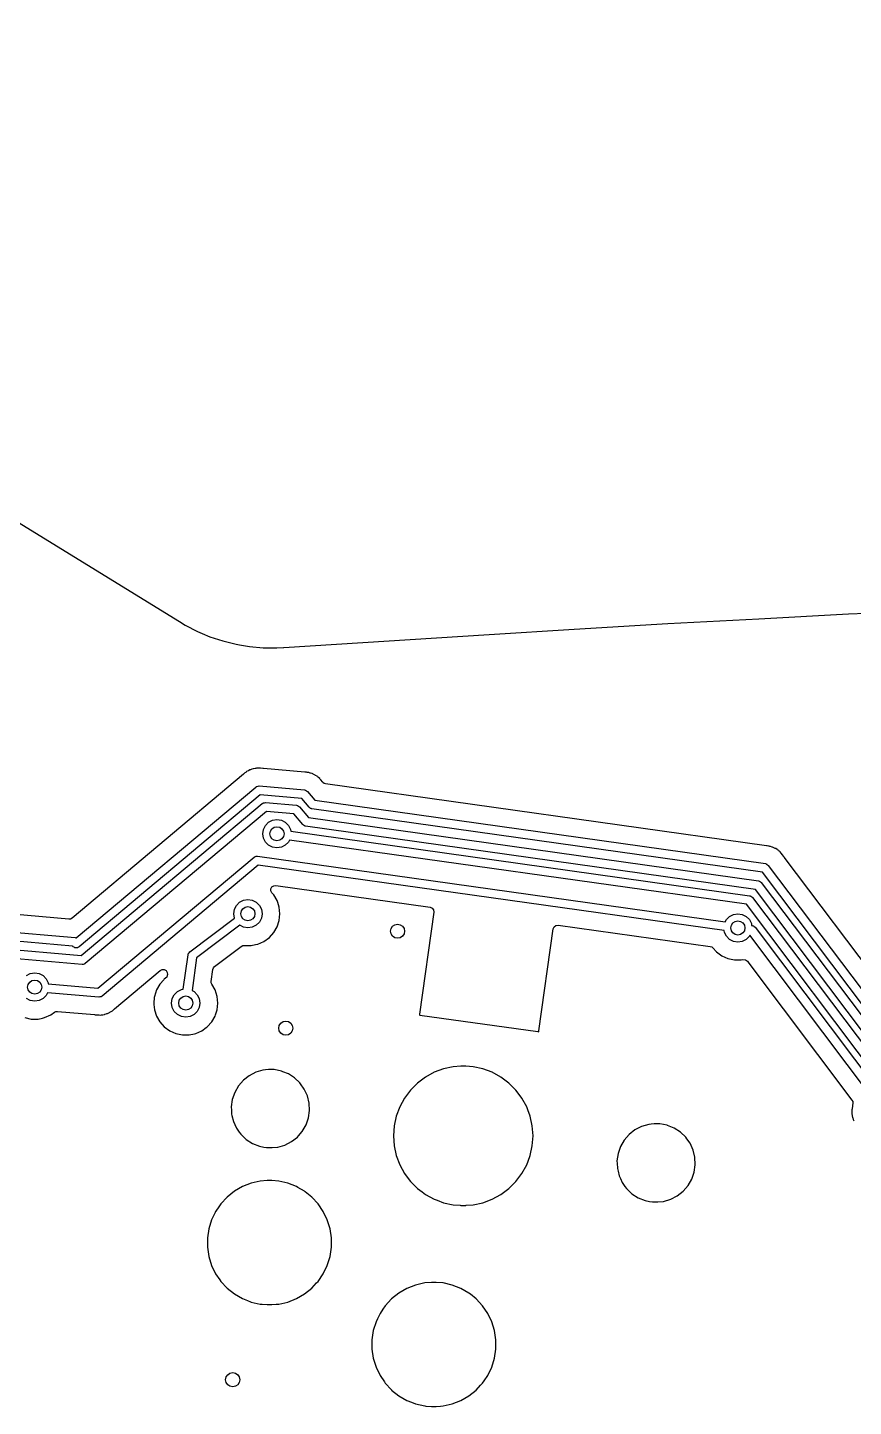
# Model space of a CAD drawing. Extents: x 1.95 to 9.87, y -5.96 to -1.39.
# Drawn here: x 3.632 to 4.55, y -2.936 to -1.403 of the extents above; entities that cross this region are included whole.
import ezdxf

# ---------------------------------------------------------------- set-up
doc = ezdxf.new("R2010")
doc.units = 0
doc.header["$MEASUREMENT"] = 0
doc.layers.add('BLACK', color=7, linetype='CONTINUOUS')

msp = doc.modelspace()

# ---------------------------------------------------------------- linework, layer by layer
at = {"layer": 'BLACK', "linetype": 'CONTINUOUS'}
for p, q in [((2.72817, -1.40277), (3.79929, -2.06201)), ((4.54501, -2.05465), (4.64704, -2.04994)), ((3.79929, -2.06201), (3.79929, -2.06202)), ((3.79929, -2.06202), (3.80105, -2.0631)), ((3.80105, -2.0631), (3.80105, -2.0631)), ((3.80105, -2.0631), (3.80751, -2.06707)), ((3.80751, -2.06707), (3.82099, -2.074)), ((4.2398, -2.07158), (4.34382, -2.06531)), ((4.34382, -2.06531), (4.34384, -2.06531)), ((4.34384, -2.06531), (4.44504, -2.05992)), ((4.44504, -2.05992), (4.54501, -2.05465)), ((3.82099, -2.074), (3.82632, -2.07624)), ((3.82632, -2.07624), (3.83496, -2.07987)), ((3.83496, -2.07987), (3.83496, -2.07987)), ((3.83496, -2.07987), (3.83496, -2.07987)), ((3.83496, -2.07987), (3.84935, -2.08465)), ((3.91695, -2.0919), (4.14542, -2.07728)), ((4.14542, -2.07728), (4.2398, -2.07158)), ((4.14542, -2.07728), (4.14542, -2.07728)), ((4.14542, -2.07728), (4.14542, -2.07728)), ((3.84935, -2.08465), (3.85655, -2.08645)), ((3.85655, -2.08645), (3.86405, -2.08831)), ((3.86405, -2.08831), (3.86779, -2.08894)), ((3.86779, -2.08894), (3.879, -2.09083)), ((3.879, -2.09083), (3.8941, -2.09219)), ((3.8941, -2.09219), (3.90167, -2.09229)), ((3.90167, -2.09229), (3.90925, -2.09239)), ((3.90925, -2.09239), (3.91682, -2.09191)), ((3.90925, -2.09239), (3.90925, -2.09239)), ((3.90925, -2.09239), (3.90925, -2.09239)), ((3.91682, -2.09191), (3.91684, -2.09191)), ((3.91684, -2.09191), (3.91695, -2.0919)), ((3.91684, -2.09191), (3.91684, -2.09191)), ((3.87228, -2.2328), (3.68158, -2.39281)), ((3.87262, -2.23249), (3.87228, -2.2328)), ((3.87382, -2.23126), (3.87262, -2.23249)), ((3.8745, -2.23086), (3.87382, -2.23126)), ((3.87512, -2.23041), (3.8745, -2.23086)), ((3.87573, -2.22991), (3.87512, -2.23041)), ((3.87728, -2.22916), (3.87573, -2.22991)), ((3.87768, -2.22894), (3.87728, -2.22916)), ((3.87916, -2.22806), (3.87768, -2.22894)), ((3.87961, -2.22792), (3.87916, -2.22806)), ((3.87991, -2.22783), (3.87961, -2.22792)), ((3.88063, -2.22756), (3.87991, -2.22783)), ((3.88134, -2.22722), (3.88063, -2.22756)), ((3.88303, -2.22688), (3.88134, -2.22722)), ((3.88347, -2.22677), (3.88303, -2.22688)), ((3.88512, -2.22628), (3.88347, -2.22677)), ((3.88591, -2.22625), (3.88512, -2.22628)), ((3.88667, -2.22616), (3.88591, -2.22625)), ((3.88744, -2.22601), (3.88667, -2.22616)), ((3.88756, -2.22602), (3.88744, -2.22601)), ((3.88744, -2.22601), (3.88744, -2.22601)), ((3.88916, -2.2261), (3.88756, -2.22602)), ((3.88962, -2.22611), (3.88916, -2.2261)), ((3.88978, -2.2261), (3.88962, -2.22611)), ((3.89086, -2.2262), (3.88978, -2.2261)), ((3.89101, -2.22621), (3.89086, -2.2262)), ((3.89377, -2.22636), (3.89101, -2.22621)), ((3.89457, -2.22652), (3.89377, -2.22636)), ((3.94024, -2.23052), (3.89457, -2.22652)), ((3.9407, -2.23054), (3.94024, -2.23052)), ((3.94242, -2.23052), (3.9407, -2.23054)), ((3.94318, -2.23071), (3.94242, -2.23052)), ((3.94394, -2.23084), (3.94318, -2.23071)), ((3.94472, -2.23091), (3.94394, -2.23084)), ((3.94634, -2.23148), (3.94472, -2.23091)), ((3.94679, -2.23161), (3.94634, -2.23148)), ((3.94845, -2.23203), (3.94679, -2.23161)), ((3.94915, -2.2324), (3.94845, -2.23203)), ((3.94985, -2.23271), (3.94915, -2.2324)), ((3.95059, -2.23298), (3.94985, -2.23271)), ((3.95202, -2.23393), (3.95059, -2.23298)), ((3.95241, -2.23417), (3.95202, -2.23393)), ((3.95393, -2.23499), (3.95241, -2.23417)), ((3.95451, -2.23552), (3.95393, -2.23499)), ((3.95511, -2.236), (3.95451, -2.23552)), ((3.95576, -2.23644), (3.95511, -2.236)), ((3.95691, -2.23772), (3.95576, -2.23644)), ((3.95723, -2.23805), (3.95691, -2.23772)), ((3.68627, -2.41461), (3.88601, -2.247)), ((3.88601, -2.247), (3.88676, -2.24654)), ((3.88676, -2.24654), (3.88688, -2.24641)), ((3.88688, -2.24641), (3.88699, -2.24639)), ((3.88699, -2.24639), (3.8872, -2.24626)), ((3.8872, -2.24626), (3.88841, -2.24611)), ((3.88841, -2.24611), (3.8896, -2.24587)), ((3.8896, -2.24587), (3.93991, -2.25027)), ((3.93991, -2.25027), (3.94076, -2.25047)), ((3.94076, -2.25047), (3.94094, -2.25047)), ((3.94094, -2.25047), (3.94103, -2.25053)), ((3.94103, -2.25053), (3.94127, -2.25059)), ((3.94127, -2.25059), (3.94223, -2.25133)), ((3.94223, -2.25133), (3.94325, -2.25201)), ((3.94325, -2.25201), (3.95147, -2.2618)), ((3.95735, -2.23815), (3.95723, -2.23805)), ((3.95805, -2.23899), (3.95735, -2.23815)), ((3.95814, -2.2391), (3.95805, -2.23899)), ((3.95991, -2.24108), (3.95814, -2.2391)), ((3.95999, -2.24116), (3.95991, -2.24108)), ((3.95991, -2.24108), (3.95991, -2.24108)), ((3.96044, -2.24184), (3.95999, -2.24116)), ((3.96046, -2.24187), (3.96044, -2.24184)), ((3.96049, -2.24191), (3.96046, -2.24187)), ((3.96187, -2.24304), (3.96049, -2.24191)), ((3.96356, -2.2436), (3.96187, -2.24304)), ((4.45379, -2.3125), (3.96356, -2.2436)), ((3.89078, -2.25585), (3.68938, -2.42484)), ((3.69158, -2.43438), (3.89298, -2.26539)), ((3.93702, -2.2599), (3.89078, -2.25585)), ((3.89298, -2.26539), (3.89372, -2.26493)), ((3.89372, -2.26493), (3.89385, -2.26481)), ((3.89385, -2.26481), (3.89396, -2.26479)), ((3.89396, -2.26479), (3.89417, -2.26465)), ((3.89417, -2.26465), (3.89538, -2.2645)), ((3.89538, -2.2645), (3.89657, -2.26426)), ((3.89657, -2.26426), (3.93105, -2.26728)), ((3.93105, -2.26728), (3.93191, -2.26748)), ((3.93191, -2.26748), (3.93208, -2.26748)), ((3.93208, -2.26748), (3.93217, -2.26754)), ((3.93217, -2.26754), (3.93242, -2.2676)), ((3.93242, -2.2676), (3.93338, -2.26834)), ((3.93338, -2.26834), (3.93439, -2.26902)), ((3.94514, -2.26958), (3.93702, -2.2599)), ((3.95147, -2.2618), (4.45243, -2.33221)), ((3.89774, -2.27424), (3.69635, -2.44323)), ((3.92816, -2.2769), (3.89774, -2.27424)), ((3.90456, -2.284), (3.90943, -2.28323)), ((3.90943, -2.28323), (3.91429, -2.284)), ((3.93816, -2.28882), (3.92816, -2.2769)), ((3.93439, -2.26902), (3.94449, -2.28104)), ((3.94449, -2.28104), (4.44466, -2.35134)), ((3.94605, -2.27018), (3.94514, -2.26958)), ((3.94688, -2.2709), (3.94605, -2.27018)), ((3.94731, -2.27102), (3.94688, -2.2709)), ((3.94745, -2.27111), (3.94731, -2.27102)), ((3.94764, -2.27112), (3.94745, -2.27111)), ((3.94823, -2.27129), (3.94764, -2.27112)), ((4.44904, -2.34167), (3.94823, -2.27129)), ((3.89368, -2.29898), (3.89445, -2.29411)), ((3.89445, -2.30384), (3.89368, -2.29898)), ((3.89445, -2.29411), (3.89669, -2.28972)), ((3.89669, -2.28972), (3.90017, -2.28624)), ((3.90017, -2.28624), (3.90456, -2.284)), ((3.91429, -2.284), (3.91868, -2.28624)), ((3.91868, -2.28624), (3.92217, -2.28972)), ((3.92217, -2.28972), (3.92441, -2.29411)), ((3.92441, -2.29411), (3.92473, -2.29616)), ((3.92473, -2.29616), (4.43493, -2.36786)), ((3.93907, -2.28942), (3.93816, -2.28882)), ((3.9399, -2.29014), (3.93907, -2.28942)), ((3.94033, -2.29026), (3.9399, -2.29014)), ((3.94047, -2.29035), (3.94033, -2.29026)), ((3.94066, -2.29036), (3.94047, -2.29035)), ((3.94124, -2.29053), (3.94066, -2.29036)), ((4.44127, -2.3608), (3.94124, -2.29053)), ((3.89669, -2.30823), (3.89445, -2.30384)), ((3.90017, -2.31172), (3.89669, -2.30823)), ((3.90456, -2.31396), (3.90017, -2.31172)), ((3.90943, -2.31473), (3.90456, -2.31396)), ((3.91429, -2.31396), (3.90943, -2.31473)), ((3.91868, -2.31172), (3.91429, -2.31396)), ((3.92217, -2.30823), (3.91868, -2.31172)), ((3.92336, -2.30591), (3.92217, -2.30823)), ((4.43154, -2.37733), (3.92336, -2.30591)), ((4.45425, -2.31254), (4.45379, -2.3125)), ((4.45597, -2.31262), (4.45425, -2.31254)), ((4.45672, -2.31285), (4.45597, -2.31262)), ((4.45747, -2.31302), (4.45672, -2.31285)), ((4.45825, -2.31313), (4.45747, -2.31302)), ((4.45984, -2.31378), (4.45825, -2.31313)), ((4.45825, -2.31313), (4.45825, -2.31313)), ((4.45825, -2.31313), (4.45825, -2.31313)), ((4.46027, -2.31394), (4.45984, -2.31378)), ((4.46192, -2.31444), (4.46027, -2.31394)), ((4.46259, -2.31485), (4.46192, -2.31444)), ((3.71022, -2.47064), (3.88396, -2.32485)), ((3.88396, -2.32485), (3.88501, -2.3242)), ((3.88501, -2.3242), (3.88507, -2.32415)), ((3.88507, -2.32415), (3.8851, -2.32415)), ((3.8851, -2.32415), (3.88515, -2.32411)), ((3.88515, -2.32411), (3.88648, -2.32395)), ((3.88648, -2.32395), (3.88781, -2.32375)), ((3.88781, -2.32375), (4.40789, -2.39684)), ((4.46327, -2.3152), (4.46259, -2.31485)), ((4.464, -2.3155), (4.46327, -2.3152)), ((4.46538, -2.31653), (4.464, -2.3155)), ((4.46576, -2.31679), (4.46538, -2.31653)), ((4.46723, -2.31768), (4.46576, -2.31679)), ((4.46778, -2.31825), (4.46723, -2.31768)), ((4.46835, -2.31875), (4.46778, -2.31825)), ((4.46899, -2.31923), (4.46835, -2.31875)), ((4.47006, -2.32057), (4.46899, -2.31923)), ((4.47037, -2.32091), (4.47006, -2.32057)), ((4.47048, -2.32102), (4.47037, -2.32091)), ((4.47113, -2.32189), (4.47048, -2.32102)), ((4.47123, -2.32201), (4.47113, -2.32189)), ((4.47288, -2.32408), (4.47123, -2.32201)), ((4.47296, -2.32417), (4.47288, -2.32408)), ((4.47337, -2.32486), (4.47296, -2.32417)), ((4.6148, -2.51255), (4.47337, -2.32486)), ((3.88861, -2.3338), (3.71499, -2.47949)), ((4.40655, -2.40659), (3.88861, -2.3338)), ((4.5988, -2.54041), (4.44904, -2.34167)), ((4.45243, -2.33221), (4.45327, -2.33245)), ((4.45327, -2.33245), (4.45345, -2.33247)), ((4.45345, -2.33247), (4.45353, -2.33253)), ((4.45353, -2.33253), (4.45377, -2.3326)), ((4.45377, -2.3326), (4.4547, -2.33339)), ((4.4547, -2.33339), (4.45567, -2.33412)), ((4.45567, -2.33412), (4.60544, -2.53286)), ((3.67802, -2.39393), (3.16455, -2.34901)), ((3.90274, -2.3601), (3.90385, -2.35802)), ((3.90274, -2.36246), (3.90274, -2.3601)), ((3.90385, -2.35802), (3.90581, -2.35669)), ((3.90581, -2.35669), (3.90816, -2.35645)), ((3.90816, -2.35645), (4.07976, -2.38056)), ((4.44466, -2.35134), (4.4455, -2.35158)), ((4.4455, -2.35158), (4.44568, -2.3516)), ((4.44568, -2.3516), (4.44577, -2.35166)), ((4.44577, -2.35166), (4.44601, -2.35173)), ((4.44601, -2.35173), (4.44693, -2.35252)), ((4.44693, -2.35252), (4.44791, -2.35325)), ((4.44791, -2.35325), (4.5957, -2.54939)), ((3.15268, -2.36775), (3.68511, -2.41433)), ((3.86436, -2.37857), (3.86785, -2.37508)), ((3.86785, -2.37508), (3.87224, -2.37285)), ((3.87224, -2.37285), (3.8771, -2.37208)), ((3.8771, -2.37208), (3.88197, -2.37285)), ((3.88197, -2.37285), (3.88636, -2.37508)), ((3.88636, -2.37508), (3.88984, -2.37857)), ((3.90385, -2.36455), (3.90274, -2.36246)), ((3.90456, -2.36534), (3.90385, -2.36455)), ((3.90594, -2.36687), (3.90456, -2.36534)), ((3.90967, -2.37332), (3.90594, -2.36687)), ((3.91035, -2.37543), (3.90967, -2.37332)), ((3.91197, -2.38041), (3.91035, -2.37543)), ((4.43493, -2.36786), (4.43577, -2.36811)), ((4.43577, -2.36811), (4.43595, -2.36812)), ((4.43595, -2.36812), (4.43603, -2.36818)), ((4.43603, -2.36818), (4.43627, -2.36825)), ((4.43627, -2.36825), (4.4372, -2.36905)), ((4.4372, -2.36905), (4.43817, -2.36977)), ((4.43817, -2.36977), (4.58597, -2.56591)), ((4.58907, -2.55694), (4.44127, -2.3608)), ((3.11986, -2.38437), (3.69158, -2.43438)), ((3.68222, -2.42396), (3.14979, -2.37738)), ((3.86136, -2.38782), (3.86213, -2.38296)), ((3.86213, -2.39269), (3.86136, -2.38782)), ((3.86213, -2.38296), (3.86436, -2.37857)), ((3.88984, -2.37857), (3.89208, -2.38296)), ((3.89208, -2.38296), (3.89285, -2.38782)), ((3.89285, -2.38782), (3.89208, -2.39269)), ((3.91275, -2.38782), (3.91197, -2.38041)), ((3.91197, -2.39524), (3.91275, -2.38782)), ((4.08391, -2.38608), (4.06798, -2.49943)), ((4.07976, -2.38056), (4.08208, -2.38155)), ((4.08208, -2.38155), (4.0836, -2.38357)), ((4.0836, -2.38357), (4.08391, -2.38608)), ((4.40911, -2.39446), (4.41259, -2.39097)), ((4.41259, -2.39097), (4.41698, -2.38874)), ((4.41698, -2.38874), (4.42185, -2.38797)), ((4.42185, -2.38797), (4.42671, -2.38874)), ((4.42671, -2.38874), (4.4311, -2.39097)), ((4.4311, -2.39097), (4.43459, -2.39446)), ((4.57934, -2.57346), (4.43154, -2.37733)), ((3.69275, -2.44437), (3.11899, -2.39417)), ((3.67991, -2.39373), (3.67802, -2.39393)), ((3.68158, -2.39281), (3.67991, -2.39373)), ((3.81251, -2.43034), (3.86222, -2.39288)), ((3.86816, -2.40072), (3.82006, -2.43697)), ((3.86222, -2.39288), (3.86213, -2.39269)), ((3.87224, -2.4028), (3.86816, -2.40072)), ((3.8771, -2.40357), (3.87224, -2.4028)), ((3.88197, -2.4028), (3.8771, -2.40357)), ((3.88636, -2.40056), (3.88197, -2.4028)), ((3.88984, -2.39708), (3.88636, -2.40056)), ((3.89208, -2.39269), (3.88984, -2.39708)), ((3.90594, -2.40878), (3.90967, -2.40232)), ((3.90967, -2.40232), (3.91197, -2.39524)), ((4.20058, -2.518), (4.21651, -2.40471)), ((4.21651, -2.40471), (4.21749, -2.40239)), ((4.21749, -2.40239), (4.21951, -2.40087)), ((4.21951, -2.40087), (4.22202, -2.40056)), ((4.22202, -2.40056), (4.39117, -2.42433)), ((4.40789, -2.39684), (4.40911, -2.39446)), ((4.43459, -2.39446), (4.43682, -2.39885)), ((4.43682, -2.39885), (4.43715, -2.40089)), ((4.43715, -2.40089), (4.43769, -2.40097)), ((4.43769, -2.40097), (4.43854, -2.40122)), ((4.43854, -2.40122), (4.43871, -2.40123)), ((4.43871, -2.40123), (4.4388, -2.40129)), ((4.4388, -2.40129), (4.43904, -2.40136)), ((4.43904, -2.40136), (4.43996, -2.40216)), ((4.43996, -2.40216), (4.44094, -2.40288)), ((4.44094, -2.40288), (4.57966, -2.58698)), ((3.68511, -2.41433), (3.68596, -2.41453)), ((3.68596, -2.41453), (3.68614, -2.41454)), ((3.68614, -2.41454), (3.68623, -2.4146)), ((3.68623, -2.4146), (3.68627, -2.41461)), ((3.88569, -2.42224), (3.88812, -2.42173)), ((3.88812, -2.42173), (3.89493, -2.4187)), ((3.89493, -2.4187), (3.90096, -2.41432)), ((3.90096, -2.41432), (3.90594, -2.40878)), ((4.40687, -2.40858), (4.40655, -2.40659)), ((4.40911, -2.41297), (4.40687, -2.40858)), ((4.41259, -2.41645), (4.40911, -2.41297)), ((4.41698, -2.41869), (4.41259, -2.41645)), ((4.42185, -2.41946), (4.41698, -2.41869)), ((4.42671, -2.41869), (4.42185, -2.41946)), ((4.4311, -2.41645), (4.42671, -2.41869)), ((4.43459, -2.41297), (4.4311, -2.41645)), ((4.43524, -2.41168), (4.43459, -2.41297)), ((4.57058, -2.59127), (4.43524, -2.41168)), ((3.68245, -2.42423), (3.68222, -2.42396)), ((3.68275, -2.42443), (3.68245, -2.42423)), ((3.68293, -2.42474), (3.68275, -2.42443)), ((3.68388, -2.42519), (3.68293, -2.42474)), ((3.68476, -2.42577), (3.68388, -2.42519)), ((3.68511, -2.42578), (3.68476, -2.42577)), ((3.68544, -2.42593), (3.68511, -2.42578)), ((3.68648, -2.4258), (3.68544, -2.42593)), ((3.68753, -2.42581), (3.68648, -2.4258)), ((3.68783, -2.42563), (3.68753, -2.42581)), ((3.68819, -2.42558), (3.68783, -2.42563)), ((3.68938, -2.42484), (3.68819, -2.42558)), ((3.80522, -2.47183), (3.8106, -2.43358)), ((3.8106, -2.43358), (3.81084, -2.43274)), ((3.81084, -2.43274), (3.81086, -2.43256)), ((3.81086, -2.43256), (3.81092, -2.43247)), ((3.81092, -2.43247), (3.81099, -2.43224)), ((3.81099, -2.43224), (3.81178, -2.43131)), ((3.81178, -2.43131), (3.81251, -2.43034)), ((3.82006, -2.43697), (3.81497, -2.4732)), ((3.84005, -2.44658), (3.86973, -2.42422)), ((3.86973, -2.42422), (3.87161, -2.42335)), ((3.87161, -2.42335), (3.87286, -2.42334)), ((3.87286, -2.42334), (3.87286, -2.42328)), ((3.87286, -2.42328), (3.88083, -2.42328)), ((3.88083, -2.42328), (3.88569, -2.42224)), ((4.39117, -2.42433), (4.39278, -2.42485)), ((4.39278, -2.42485), (4.39411, -2.4259)), ((4.39411, -2.4259), (4.39799, -2.43021)), ((4.39799, -2.43021), (4.40402, -2.43459)), ((4.40402, -2.43459), (4.41083, -2.43762)), ((3.69395, -2.44413), (3.69275, -2.44437)), ((3.69516, -2.44397), (3.69395, -2.44413)), ((3.69537, -2.44384), (3.69516, -2.44397)), ((3.69547, -2.44382), (3.69537, -2.44384)), ((3.6956, -2.4437), (3.69547, -2.44382)), ((3.69635, -2.44323), (3.6956, -2.4437)), ((3.72872, -2.49369), (3.77967, -2.45094)), ((3.77967, -2.45094), (3.78176, -2.44991)), ((3.78176, -2.44991), (3.78409, -2.44997)), ((3.78409, -2.44997), (3.78612, -2.45109)), ((3.78612, -2.45109), (3.78741, -2.45304)), ((3.83629, -2.46308), (3.83816, -2.4498)), ((3.83816, -2.4498), (3.83879, -2.448)), ((3.83879, -2.448), (3.84005, -2.44658)), ((4.41083, -2.43762), (4.41812, -2.43917)), ((4.41812, -2.43917), (4.41812, -2.43917)), ((4.41812, -2.43917), (4.42557, -2.43917)), ((4.42557, -2.43917), (4.42745, -2.43877)), ((4.42557, -2.43917), (4.42557, -2.43917)), ((4.42745, -2.43877), (4.43018, -2.43897)), ((4.43018, -2.43897), (4.43237, -2.4406)), ((4.43237, -2.4406), (4.43401, -2.44278)), ((4.43401, -2.44278), (4.54871, -2.595)), ((3.6308, -2.4567), (3.63519, -2.45446)), ((3.63519, -2.45446), (3.64005, -2.45369)), ((3.64005, -2.45369), (3.64492, -2.45446)), ((3.64492, -2.45446), (3.64931, -2.4567)), ((3.64931, -2.4567), (3.65279, -2.46018)), ((3.65279, -2.46018), (3.65503, -2.46457)), ((3.65503, -2.46457), (3.65523, -2.46582)), ((3.65523, -2.46582), (3.71022, -2.47064)), ((3.7792, -2.46618), (3.77548, -2.47263)), ((3.78348, -2.46143), (3.7792, -2.46618)), ((3.78419, -2.46064), (3.78348, -2.46143)), ((3.78553, -2.45967), (3.78419, -2.46064)), ((3.78419, -2.46064), (3.78419, -2.46064)), ((3.78419, -2.46064), (3.78419, -2.46064)), ((3.78684, -2.45823), (3.78553, -2.45967)), ((3.78749, -2.4564), (3.78684, -2.45823)), ((3.78741, -2.45304), (3.78764, -2.45536)), ((3.78764, -2.45536), (3.78749, -2.4564)), ((3.83633, -2.46469), (3.83629, -2.46308)), ((3.8369, -2.4662), (3.83633, -2.46469)), ((3.84061, -2.47263), (3.8369, -2.4662)), ((3.63519, -2.48441), (3.6308, -2.48218)), ((3.64931, -2.48218), (3.64492, -2.48441)), ((3.65279, -2.47869), (3.64931, -2.48218)), ((3.65436, -2.47563), (3.65279, -2.47869)), ((3.7114, -2.48062), (3.65436, -2.47563)), ((3.71259, -2.48038), (3.7114, -2.48062)), ((3.7138, -2.48022), (3.71259, -2.48038)), ((3.71401, -2.48009), (3.7138, -2.48022)), ((3.71412, -2.48007), (3.71401, -2.48009)), ((3.71424, -2.47995), (3.71412, -2.48007)), ((3.71499, -2.47949), (3.71424, -2.47995)), ((3.77305, -2.48091), (3.7724, -2.48713)), ((3.77317, -2.47972), (3.77305, -2.48091)), ((3.77548, -2.47263), (3.77317, -2.47972)), ((3.7923, -2.48713), (3.79307, -2.48227)), ((3.79307, -2.48227), (3.7953, -2.47788)), ((3.7953, -2.47788), (3.79879, -2.47439)), ((3.79879, -2.47439), (3.80318, -2.47215)), ((3.80318, -2.47215), (3.80522, -2.47183)), ((3.81497, -2.4732), (3.8173, -2.47439)), ((3.8173, -2.47439), (3.82078, -2.47788)), ((3.82078, -2.47788), (3.82302, -2.48227)), ((3.82302, -2.48227), (3.82379, -2.48713)), ((3.84291, -2.47972), (3.84061, -2.47263)), ((3.84061, -2.47263), (3.84061, -2.47263)), ((3.84369, -2.48713), (3.84291, -2.47972)), ((3.64005, -2.48518), (3.63519, -2.48441)), ((3.64492, -2.48441), (3.64005, -2.48518)), ((3.65788, -2.50031), (3.66204, -2.49728)), ((3.66204, -2.49728), (3.66361, -2.49653)), ((3.66361, -2.49653), (3.66534, -2.49637)), ((3.66534, -2.49637), (3.70644, -2.49996)), ((3.72109, -2.49865), (3.72184, -2.49843)), ((3.72184, -2.49843), (3.72332, -2.49754)), ((3.72332, -2.49754), (3.72372, -2.49732)), ((3.72372, -2.49732), (3.72527, -2.49658)), ((3.72527, -2.49658), (3.72588, -2.49607)), ((3.72588, -2.49607), (3.7265, -2.49563)), ((3.7265, -2.49563), (3.72718, -2.49522)), ((3.72718, -2.49522), (3.72838, -2.494)), ((3.72838, -2.494), (3.72872, -2.49369)), ((3.7724, -2.48713), (3.77257, -2.48884)), ((3.77257, -2.48884), (3.77317, -2.49454)), ((3.77317, -2.49454), (3.77548, -2.50163)), ((3.79307, -2.492), (3.7923, -2.48713)), ((3.7953, -2.49639), (3.79307, -2.492)), ((3.79879, -2.49987), (3.7953, -2.49639)), ((3.82078, -2.49639), (3.8173, -2.49987)), ((3.82302, -2.492), (3.82078, -2.49639)), ((3.82379, -2.48713), (3.82302, -2.492)), ((3.84101, -2.50038), (3.84291, -2.49454)), ((3.84291, -2.49454), (3.84369, -2.48713)), ((3.62904, -2.50334), (3.63633, -2.50489)), ((3.63633, -2.50489), (3.63633, -2.50489)), ((3.63633, -2.50489), (3.64378, -2.50489)), ((3.64378, -2.50489), (3.64864, -2.50386)), ((3.64378, -2.50489), (3.64378, -2.50489)), ((3.64864, -2.50386), (3.65107, -2.50334)), ((3.65107, -2.50334), (3.65788, -2.50031)), ((3.70644, -2.49996), (3.70723, -2.50012)), ((3.70723, -2.50012), (3.70735, -2.50013)), ((3.70735, -2.50013), (3.70735, -2.50013)), ((3.70735, -2.50013), (3.70999, -2.50028)), ((3.70999, -2.50028), (3.71014, -2.50029)), ((3.71014, -2.50029), (3.71122, -2.50038)), ((3.71122, -2.50038), (3.71138, -2.50038)), ((3.71138, -2.50038), (3.71184, -2.50038)), ((3.71184, -2.50038), (3.71356, -2.50048)), ((3.71356, -2.50048), (3.71433, -2.50032)), ((3.71433, -2.50032), (3.71509, -2.50023)), ((3.71509, -2.50023), (3.71588, -2.5002)), ((3.71588, -2.5002), (3.71753, -2.49971)), ((3.71753, -2.49971), (3.71797, -2.4996)), ((3.71797, -2.4996), (3.71966, -2.49927)), ((3.71966, -2.49927), (3.72037, -2.49893)), ((3.72037, -2.49893), (3.72109, -2.49865)), ((3.77548, -2.50163), (3.7792, -2.50809)), ((3.7792, -2.50809), (3.78419, -2.51362)), ((3.78419, -2.51362), (3.79022, -2.518)), ((3.80318, -2.50211), (3.79879, -2.49987)), ((3.80804, -2.50288), (3.80318, -2.50211)), ((3.81291, -2.50211), (3.80804, -2.50288)), ((3.8173, -2.49987), (3.81291, -2.50211)), ((3.83071, -2.51449), (3.8319, -2.51362)), ((3.8319, -2.51362), (3.83688, -2.50809)), ((3.83688, -2.50809), (3.84061, -2.50163)), ((3.84061, -2.50163), (3.84101, -2.50038)), ((4.06797, -2.49945), (4.06784, -2.50038)), ((4.06784, -2.50038), (4.06785, -2.5004)), ((4.06785, -2.5004), (4.06785, -2.5004)), ((4.06785, -2.5004), (4.06785, -2.5004)), ((4.06785, -2.5004), (4.06786, -2.50041)), ((4.06786, -2.50041), (4.06786, -2.50041)), ((4.06786, -2.50041), (4.06821, -2.50045)), ((4.06798, -2.49943), (4.06797, -2.49945)), ((4.06821, -2.50045), (4.06821, -2.50045)), ((4.06821, -2.50045), (4.19949, -2.5189)), ((3.79022, -2.518), (3.79703, -2.52104)), ((3.79703, -2.52104), (3.80432, -2.52258)), ((3.80432, -2.52258), (3.80432, -2.52258)), ((3.80432, -2.52258), (3.81177, -2.52258)), ((3.81177, -2.52258), (3.81758, -2.52135)), ((3.81177, -2.52258), (3.81177, -2.52258)), ((3.81758, -2.52135), (3.81906, -2.52104)), ((3.81906, -2.52104), (3.82587, -2.518)), ((3.82587, -2.518), (3.83071, -2.51449)), ((4.19949, -2.5189), (4.20042, -2.51904)), ((4.20042, -2.51904), (4.20043, -2.51903)), ((4.20042, -2.51904), (4.20042, -2.51904)), ((4.20043, -2.51903), (4.20044, -2.51902)), ((4.20044, -2.51902), (4.20045, -2.51901)), ((4.20045, -2.51901), (4.20047, -2.51898)), ((4.20047, -2.51898), (4.20049, -2.5187)), ((4.20049, -2.5187), (4.20058, -2.51805)), ((4.20058, -2.51804), (4.20058, -2.518)), ((4.20058, -2.51805), (4.20058, -2.51804)), ((4.10549, -2.55791), (4.09468, -2.56027)), ((4.11377, -2.55732), (4.10549, -2.55791)), ((4.11929, -2.55732), (4.11377, -2.55732)), ((4.11377, -2.55732), (4.11377, -2.55732)), ((4.12757, -2.55791), (4.11929, -2.55732)), ((4.11929, -2.55732), (4.11929, -2.55732)), ((4.13838, -2.56027), (4.12757, -2.55791)), ((3.87204, -2.57302), (3.86662, -2.57928)), ((3.87855, -2.5679), (3.87204, -2.57302)), ((3.88591, -2.56411), (3.87855, -2.5679)), ((3.89386, -2.56178), (3.88591, -2.56411)), ((3.8966, -2.56151), (3.89386, -2.56178)), ((3.90004, -2.56119), (3.8966, -2.56151)), ((3.90624, -2.56119), (3.90004, -2.56119)), ((3.91437, -2.56275), (3.90624, -2.56119)), ((3.90624, -2.56119), (3.90624, -2.56119)), ((3.91612, -2.56345), (3.91437, -2.56275)), ((3.91437, -2.56275), (3.91437, -2.56275)), ((3.91437, -2.56275), (3.91437, -2.56275)), ((3.92206, -2.56583), (3.91612, -2.56345)), ((3.92903, -2.57031), (3.92206, -2.56583)), ((3.93502, -2.57602), (3.92903, -2.57031)), ((3.92903, -2.57031), (3.92903, -2.57031)), ((3.92903, -2.57031), (3.92903, -2.57031)), ((4.0746, -2.56944), (4.06574, -2.57607)), ((4.08431, -2.56413), (4.0746, -2.56944)), ((4.09468, -2.56027), (4.08431, -2.56413)), ((4.14875, -2.56413), (4.13838, -2.56027)), ((4.15846, -2.56944), (4.14875, -2.56413)), ((4.16289, -2.57275), (4.15846, -2.56944)), ((4.16732, -2.57607), (4.16289, -2.57275)), ((3.86248, -2.58645), (3.85977, -2.59428)), ((3.86662, -2.57928), (3.86248, -2.58645)), ((3.93565, -2.57691), (3.93502, -2.57602)), ((3.93982, -2.58277), (3.93565, -2.57691)), ((3.94326, -2.5903), (3.93982, -2.58277)), ((3.93982, -2.58277), (3.93982, -2.58277)), ((3.93982, -2.58277), (3.93982, -2.58277)), ((3.94522, -2.59835), (3.94326, -2.5903)), ((4.05791, -2.58389), (4.05128, -2.59275)), ((4.06574, -2.57607), (4.05791, -2.58389)), ((4.17514, -2.58389), (4.16732, -2.57607)), ((4.17984, -2.59016), (4.17514, -2.58389)), ((4.18178, -2.59275), (4.17984, -2.59016)), ((3.85977, -2.59428), (3.85859, -2.60246)), ((3.85859, -2.60246), (3.85859, -2.60248)), ((3.85859, -2.60248), (3.85876, -2.6061)), ((3.94561, -2.60662), (3.94522, -2.59835)), ((4.04598, -2.60247), (4.04211, -2.61283)), ((4.05128, -2.59275), (4.04598, -2.60247)), ((4.18708, -2.60247), (4.18178, -2.59275)), ((4.18832, -2.60578), (4.18708, -2.60247)), ((4.54879, -2.6047), (4.54864, -2.60578)), ((4.54871, -2.595), (4.54954, -2.59671)), ((4.54881, -2.60455), (4.54879, -2.6047)), ((4.54911, -2.6018), (4.54881, -2.60455)), ((4.54931, -2.60102), (4.54911, -2.6018)), ((4.54965, -2.59862), (4.54931, -2.60102)), ((4.54954, -2.59671), (4.54965, -2.59862)), ((3.85876, -2.6061), (3.85898, -2.61075)), ((3.85898, -2.61075), (3.85931, -2.61211)), ((3.85931, -2.61211), (3.86094, -2.6188)), ((3.86094, -2.6188), (3.86242, -2.62205)), ((3.94172, -2.62264), (3.94443, -2.61482)), ((3.94443, -2.61482), (3.94561, -2.60662)), ((4.04211, -2.61283), (4.03976, -2.62365)), ((4.19095, -2.61283), (4.18832, -2.60578)), ((4.1933, -2.62365), (4.19095, -2.61283)), ((4.54861, -2.60639), (4.54842, -2.6081)), ((4.54842, -2.6081), (4.54854, -2.60888)), ((4.54854, -2.60888), (4.54859, -2.60965)), ((4.54859, -2.60965), (4.54857, -2.61044)), ((4.54857, -2.61044), (4.54898, -2.61211)), ((4.54864, -2.60594), (4.54861, -2.60639)), ((4.54864, -2.60578), (4.54864, -2.60594)), ((4.54898, -2.61211), (4.54907, -2.61256)), ((4.54907, -2.61256), (4.54931, -2.61426)), ((4.54931, -2.61426), (4.54931, -2.61426)), ((4.54931, -2.61426), (4.54954, -2.6148)), ((4.54954, -2.6148), (4.54961, -2.61499)), ((4.54961, -2.61499), (4.54985, -2.61572)), ((4.54985, -2.61572), (4.55004, -2.61648)), ((4.55004, -2.61648), (4.55085, -2.618)), ((3.86242, -2.62205), (3.86438, -2.62633)), ((3.86438, -2.62633), (3.86741, -2.63058)), ((3.86741, -2.63058), (3.86918, -2.63307)), ((3.86918, -2.63307), (3.87517, -2.63879)), ((3.92565, -2.64119), (3.93216, -2.63607)), ((3.93216, -2.63607), (3.93336, -2.63469)), ((3.93336, -2.63469), (3.93758, -2.62982)), ((3.93758, -2.62982), (3.94172, -2.62264)), ((4.03976, -2.62365), (4.03897, -2.63469)), ((4.03897, -2.63469), (4.03976, -2.64572)), ((4.19409, -2.63469), (4.1933, -2.62365)), ((4.1933, -2.64572), (4.19409, -2.63469)), ((4.3009, -2.6333), (4.29547, -2.63955)), ((4.30741, -2.62818), (4.3009, -2.6333)), ((4.31477, -2.62438), (4.30741, -2.62818)), ((4.32271, -2.62205), (4.31477, -2.62438)), ((4.32546, -2.62179), (4.32271, -2.62205)), ((4.32889, -2.62146), (4.32546, -2.62179)), ((4.3351, -2.62146), (4.32889, -2.62146)), ((4.34323, -2.62303), (4.3351, -2.62146)), ((4.3351, -2.62146), (4.3351, -2.62146)), ((4.34378, -2.62325), (4.34323, -2.62303)), ((4.34323, -2.62303), (4.34323, -2.62303)), ((4.34323, -2.62303), (4.34323, -2.62303)), ((4.35092, -2.6261), (4.34378, -2.62325)), ((4.35788, -2.63058), (4.35092, -2.6261)), ((4.36388, -2.6363), (4.35788, -2.63058)), ((4.35788, -2.63058), (4.35788, -2.63058)), ((4.35788, -2.63058), (4.35788, -2.63058)), ((4.3652, -2.63815), (4.36388, -2.6363)), ((3.87517, -2.63879), (3.87517, -2.63879)), ((3.87517, -2.63879), (3.87517, -2.63879)), ((3.87517, -2.63879), (3.88214, -2.64327)), ((3.88214, -2.64327), (3.88214, -2.64327)), ((3.88214, -2.64327), (3.88983, -2.64634)), ((3.88983, -2.64634), (3.8949, -2.64732)), ((3.8949, -2.64732), (3.89796, -2.64791)), ((3.89796, -2.64791), (3.89796, -2.64791)), ((3.89796, -2.64791), (3.90417, -2.64791)), ((3.90417, -2.64791), (3.91034, -2.64732)), ((3.90417, -2.64791), (3.90417, -2.64791)), ((3.91034, -2.64732), (3.91829, -2.64499)), ((3.91829, -2.64499), (3.92565, -2.64119)), ((4.03976, -2.64572), (4.04211, -2.65654)), ((4.19095, -2.65654), (4.1933, -2.64572)), ((4.29133, -2.64673), (4.28863, -2.65455)), ((4.29547, -2.63955), (4.29133, -2.64673)), ((4.36868, -2.64304), (4.3652, -2.63815)), ((4.37212, -2.65057), (4.36868, -2.64304)), ((4.36868, -2.64304), (4.36868, -2.64304)), ((4.36868, -2.64304), (4.36868, -2.64304)), ((4.37407, -2.65862), (4.37212, -2.65057)), ((4.04211, -2.65654), (4.04598, -2.6669)), ((4.04598, -2.6669), (4.05128, -2.67662)), ((4.18178, -2.67662), (4.18708, -2.6669)), ((4.18708, -2.6669), (4.18863, -2.66275)), ((4.18863, -2.66275), (4.19095, -2.65654)), ((4.28863, -2.65455), (4.28745, -2.66273)), ((4.28745, -2.66273), (4.28745, -2.66275)), ((4.28745, -2.66275), (4.28756, -2.66517)), ((4.28756, -2.66517), (4.28784, -2.67102)), ((4.37329, -2.67509), (4.37447, -2.66689)), ((4.37447, -2.66689), (4.37407, -2.65862)), ((4.05128, -2.67662), (4.0531, -2.67905)), ((4.0531, -2.67905), (4.05791, -2.68548)), ((4.17514, -2.68548), (4.18178, -2.67662)), ((4.28784, -2.67102), (4.28857, -2.67403)), ((4.28857, -2.67403), (4.28979, -2.67907)), ((4.28979, -2.67907), (4.29119, -2.68213)), ((4.29119, -2.68213), (4.29323, -2.6866)), ((4.37058, -2.68292), (4.37329, -2.67509)), ((3.86212, -2.69639), (3.85404, -2.70283)), ((3.87106, -2.69122), (3.86212, -2.69639)), ((3.88068, -2.68745), (3.87106, -2.69122)), ((3.89075, -2.68515), (3.88068, -2.68745)), ((3.89847, -2.68457), (3.89075, -2.68515)), ((3.90363, -2.68457), (3.89847, -2.68457)), ((3.89847, -2.68457), (3.89847, -2.68457)), ((3.91135, -2.68515), (3.90363, -2.68457)), ((3.90363, -2.68457), (3.90363, -2.68457)), ((3.92142, -2.68745), (3.91135, -2.68515)), ((3.93103, -2.69122), (3.92142, -2.68745)), ((3.93263, -2.69215), (3.93103, -2.69122)), ((3.93103, -2.69122), (3.93103, -2.69122)), ((3.93103, -2.69122), (3.93103, -2.69122)), ((3.93998, -2.69639), (3.93263, -2.69215)), ((3.94084, -2.69707), (3.93998, -2.69639)), ((3.94805, -2.70283), (3.94084, -2.69707)), ((4.05791, -2.68548), (4.06574, -2.6933)), ((4.06574, -2.6933), (4.07078, -2.69707)), ((4.07078, -2.69707), (4.0746, -2.69993)), ((4.15846, -2.69993), (4.16732, -2.6933)), ((4.16732, -2.6933), (4.17514, -2.68548)), ((4.29323, -2.6866), (4.29635, -2.69098)), ((4.29635, -2.69098), (4.29804, -2.69335)), ((4.29804, -2.69335), (4.30403, -2.69906)), ((4.35451, -2.70147), (4.36102, -2.69635)), ((4.36102, -2.69635), (4.36644, -2.69009)), ((4.36644, -2.69009), (4.37058, -2.68292)), ((3.84701, -2.7104), (3.84467, -2.71384)), ((3.85404, -2.70283), (3.84701, -2.7104)), ((3.95508, -2.7104), (3.94805, -2.70283)), ((3.94805, -2.70283), (3.94805, -2.70283)), ((3.94805, -2.70283), (3.94805, -2.70283)), ((3.9609, -2.71893), (3.95508, -2.7104)), ((3.95508, -2.7104), (3.95508, -2.7104)), ((3.95508, -2.7104), (3.95508, -2.7104)), ((4.0746, -2.69993), (4.08431, -2.70524)), ((4.08431, -2.70524), (4.08741, -2.70639)), ((4.08741, -2.70639), (4.09468, -2.7091)), ((4.09468, -2.7091), (4.10549, -2.71146)), ((4.10549, -2.71146), (4.11317, -2.712)), ((4.11317, -2.712), (4.11377, -2.71205)), ((4.11377, -2.71205), (4.11377, -2.71205)), ((4.11377, -2.71205), (4.11929, -2.71205)), ((4.11929, -2.71205), (4.11984, -2.71201)), ((4.11929, -2.71205), (4.11929, -2.71205)), ((4.11984, -2.71201), (4.12757, -2.71146)), ((4.12757, -2.71146), (4.13838, -2.7091)), ((4.13838, -2.7091), (4.14875, -2.70524)), ((4.14875, -2.70524), (4.15846, -2.69993)), ((4.30403, -2.69906), (4.30403, -2.69906)), ((4.30403, -2.69906), (4.30403, -2.69906)), ((4.30403, -2.69906), (4.311, -2.70354)), ((4.311, -2.70354), (4.311, -2.70354)), ((4.311, -2.70354), (4.31869, -2.70662)), ((4.31869, -2.70662), (4.32376, -2.70759)), ((4.32376, -2.70759), (4.32682, -2.70818)), ((4.32682, -2.70818), (4.32682, -2.70818)), ((4.32682, -2.70818), (4.33302, -2.70818)), ((4.33302, -2.70818), (4.3392, -2.70759)), ((4.33302, -2.70818), (4.33302, -2.70818)), ((4.3392, -2.70759), (4.34715, -2.70526)), ((4.34715, -2.70526), (4.35451, -2.70147)), ((3.83671, -2.72824), (3.83367, -2.73811)), ((3.84069, -2.71999), (3.83671, -2.72824)), ((3.8412, -2.71893), (3.84069, -2.71999)), ((3.84154, -2.71843), (3.8412, -2.71893)), ((3.84467, -2.71384), (3.84154, -2.71843)), ((3.96538, -2.72824), (3.9609, -2.71893)), ((3.96843, -2.73811), (3.96538, -2.72824)), ((3.83367, -2.73811), (3.83213, -2.74833)), ((3.96996, -2.74833), (3.96843, -2.73811)), ((3.83213, -2.74833), (3.83213, -2.75865)), ((3.83213, -2.75865), (3.83367, -2.76887)), ((3.96843, -2.76887), (3.96996, -2.75865)), ((3.96996, -2.75865), (3.96996, -2.74833)), ((3.83367, -2.76887), (3.83671, -2.77874)), ((3.96538, -2.77874), (3.96843, -2.76887)), ((3.83671, -2.77874), (3.8412, -2.78805)), ((3.8412, -2.78805), (3.84593, -2.79498)), ((3.95508, -2.79658), (3.9609, -2.78805)), ((3.9609, -2.78805), (3.96538, -2.77874)), ((3.84593, -2.79498), (3.84701, -2.79658)), ((3.84701, -2.79658), (3.85404, -2.80415)), ((3.85404, -2.80415), (3.85404, -2.80415)), ((3.85404, -2.80415), (3.86212, -2.81059)), ((3.93998, -2.81059), (3.94805, -2.80415)), ((3.94805, -2.80415), (3.95347, -2.79832)), ((3.95347, -2.79832), (3.95508, -2.79658)), ((3.95508, -2.79658), (3.95508, -2.79658)), ((3.95508, -2.79658), (3.95508, -2.79658)), ((4.05394, -2.80439), (4.045, -2.80956)), ((4.06356, -2.80062), (4.05394, -2.80439)), ((4.07363, -2.79832), (4.06356, -2.80062)), ((4.08135, -2.79774), (4.07363, -2.79832)), ((4.08651, -2.79774), (4.08135, -2.79774)), ((4.08135, -2.79774), (4.08135, -2.79774)), ((4.09423, -2.79832), (4.08651, -2.79774)), ((4.08651, -2.79774), (4.08651, -2.79774)), ((4.1043, -2.80062), (4.09423, -2.79832)), ((4.11391, -2.80439), (4.1043, -2.80062)), ((4.12286, -2.80956), (4.11391, -2.80439)), ((3.86212, -2.81059), (3.87106, -2.81576)), ((3.87106, -2.81576), (3.8766, -2.81793)), ((3.8766, -2.81793), (3.88001, -2.81927)), ((3.88001, -2.81927), (3.88068, -2.81953)), ((3.88068, -2.81953), (3.89075, -2.82183)), ((3.91135, -2.82183), (3.92142, -2.81953)), ((3.92142, -2.81953), (3.93103, -2.81576)), ((3.93103, -2.81576), (3.93998, -2.81059)), ((4.03692, -2.816), (4.02989, -2.82357)), ((4.045, -2.80956), (4.03692, -2.816)), ((4.12448, -2.81085), (4.12286, -2.80956)), ((4.12449, -2.81086), (4.12448, -2.81085)), ((4.13093, -2.816), (4.12449, -2.81086)), ((4.13796, -2.82357), (4.13093, -2.816)), ((4.13093, -2.816), (4.13093, -2.816)), ((4.13093, -2.816), (4.13093, -2.816)), ((3.89075, -2.82183), (3.89295, -2.82199)), ((3.89295, -2.82199), (3.89847, -2.82241)), ((3.89847, -2.82241), (3.89847, -2.82241)), ((3.89847, -2.82241), (3.90363, -2.82241)), ((3.90363, -2.82241), (3.90845, -2.82205)), ((3.90363, -2.82241), (3.90363, -2.82241)), ((3.90845, -2.82205), (3.91135, -2.82183)), ((4.02408, -2.8321), (4.02107, -2.83835)), ((4.02409, -2.83209), (4.02408, -2.8321)), ((4.0272, -2.82753), (4.02409, -2.83209)), ((4.02989, -2.82357), (4.0272, -2.82753)), ((4.14378, -2.8321), (4.13796, -2.82357)), ((4.13796, -2.82357), (4.13796, -2.82357)), ((4.13796, -2.82357), (4.13796, -2.82357)), ((4.14826, -2.84141), (4.14378, -2.8321)), ((4.01959, -2.84141), (4.01655, -2.85128)), ((4.02107, -2.83835), (4.01959, -2.84141)), ((4.15131, -2.85128), (4.14826, -2.84141)), ((4.01655, -2.85128), (4.01501, -2.86149)), ((4.01501, -2.86149), (4.01501, -2.87182)), ((4.15284, -2.86149), (4.15131, -2.85128)), ((4.15284, -2.87182), (4.15284, -2.86149)), ((4.01501, -2.87182), (4.01655, -2.88204)), ((4.15131, -2.88204), (4.15284, -2.87182)), ((4.01655, -2.88204), (4.01959, -2.89191)), ((4.01959, -2.89191), (4.02408, -2.90121)), ((4.14378, -2.90121), (4.14826, -2.89191)), ((4.14826, -2.89191), (4.15131, -2.88204)), ((4.02408, -2.90121), (4.02886, -2.90823)), ((4.02886, -2.90823), (4.02989, -2.90975)), ((4.02989, -2.90975), (4.03691, -2.9173)), ((4.13093, -2.91732), (4.13586, -2.91201)), ((4.13586, -2.91201), (4.13796, -2.90975)), ((4.13796, -2.90975), (4.13979, -2.90707)), ((4.13796, -2.90975), (4.13796, -2.90975)), ((4.13796, -2.90975), (4.13796, -2.90975)), ((4.13979, -2.90707), (4.14378, -2.90121)), ((4.03691, -2.9173), (4.03692, -2.91732)), ((4.03692, -2.91732), (4.045, -2.92376)), ((4.045, -2.92376), (4.05394, -2.92892)), ((4.11391, -2.92892), (4.12286, -2.92376)), ((4.12286, -2.92376), (4.13093, -2.91732)), ((4.05394, -2.92892), (4.05903, -2.93092)), ((4.05903, -2.93092), (4.06351, -2.93268)), ((4.06351, -2.93268), (4.06356, -2.9327)), ((4.06356, -2.9327), (4.07363, -2.935)), ((4.07363, -2.935), (4.07505, -2.9351)), ((4.07505, -2.9351), (4.08135, -2.93557)), ((4.08135, -2.93557), (4.08135, -2.93557)), ((4.08135, -2.93557), (4.08651, -2.93557)), ((4.08651, -2.93557), (4.09133, -2.93521)), ((4.08651, -2.93557), (4.08651, -2.93557)), ((4.09133, -2.93521), (4.09423, -2.935)), ((4.09423, -2.935), (4.1043, -2.9327)), ((4.1043, -2.9327), (4.11391, -2.92892))]:
    msp.add_line(p, q, dxfattribs=at)
at = {"layer": 'BLACK'}
for centre in [(3.90943, -2.29898), (3.8771, -2.38782), (4.04346, -2.40732), (4.42185, -2.40371), (3.64005, -2.46944), (3.80804, -2.48713), (3.91921, -2.51508), (3.86024, -2.90591)]:
    msp.add_circle(centre, 0.00787, dxfattribs=at)

doc.saveas('drawing.dxf')
